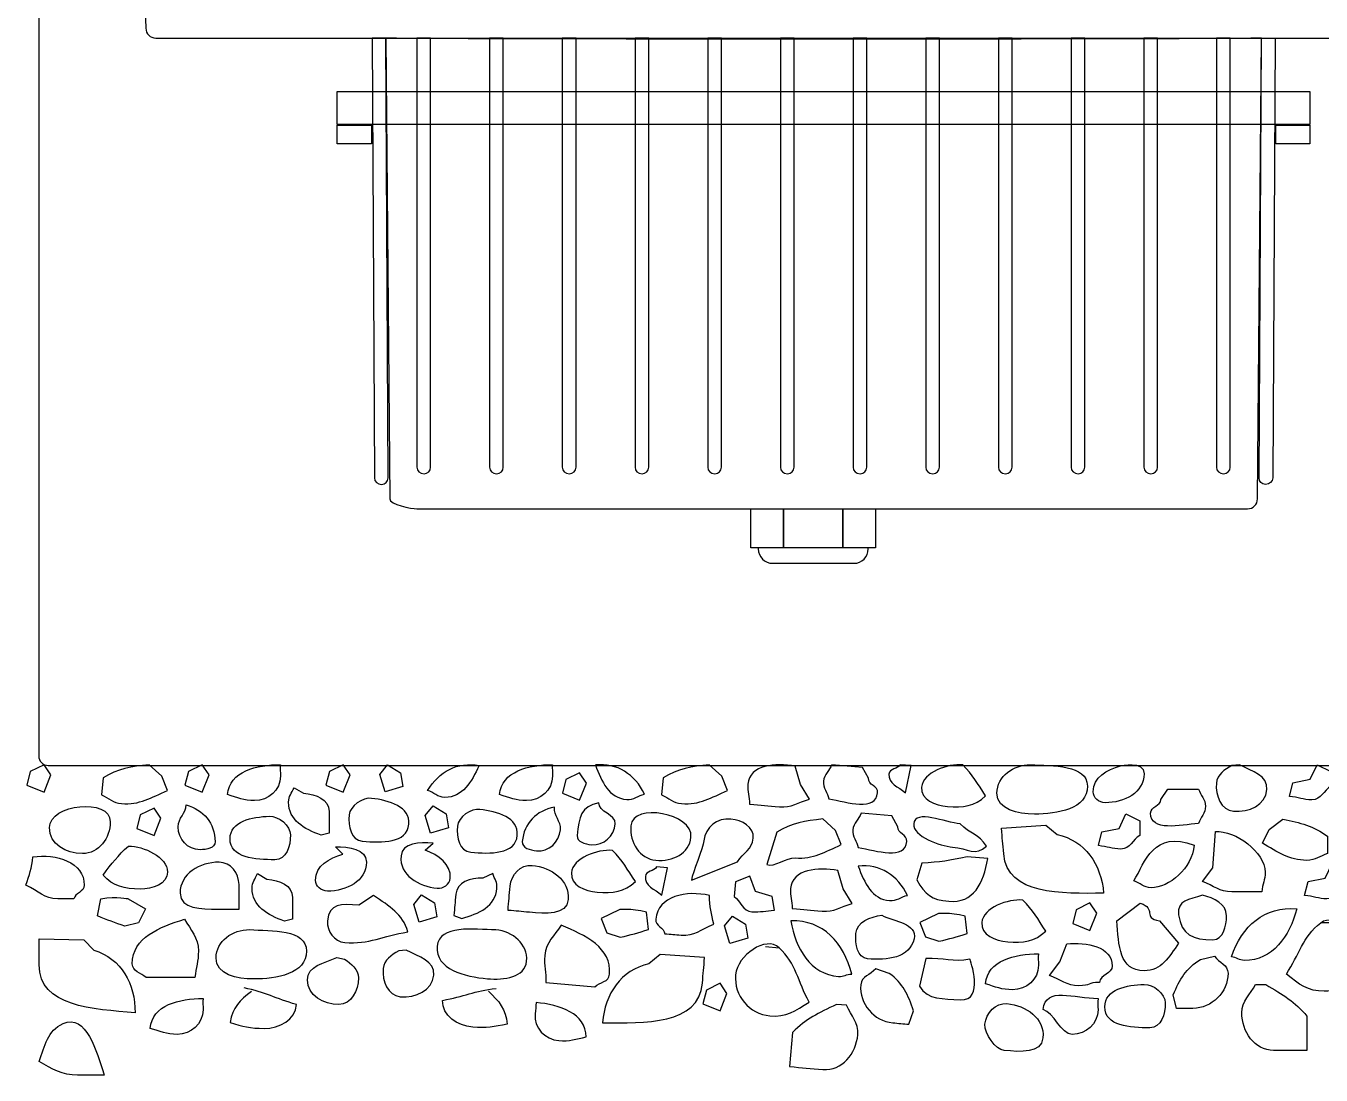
# Model space of a CAD drawing. Extents: x 27 to 204, y 47 to 221.
# Drawn here: x 68.6 to 143.2, y 47.2 to 107.7 of the extents above; entities that cross this region are included whole.
import ezdxf

# ---------------------------------------------------------------- set-up
doc = ezdxf.new("R2010")
doc.units = 0
doc.layers.add('LIVELLO_1', color=160, linetype='Continuous')

# ---------------------------------------------------------------- blocks, each defined once
blk = doc.blocks.new('AI9-BLK6')
at = {"layer": 'LIVELLO_1', "color": 7}
for p, q in [((28.259, -0.167), (27.468, -0.167)), ((-4.497, -1.541), (-3.709, -1.611))]:
    blk.add_line(p, q, dxfattribs=at)
for points in [[(-46.053, 8.939), (-46.844, 8.544), (-47.042, 7.752), (-46.053, 7.359), (-45.658, 8.348)], [(-36.947, 8.939), (-37.737, 8.544), (-37.937, 7.752), (-36.947, 7.359), (-36.551, 8.348)], [(-28.83, 8.939), (-29.62, 8.544), (-29.817, 7.752), (-28.83, 7.359), (-28.433, 8.348)], [(-26.277, 8.939), (-25.523, 8.478), (-25.396, 7.672), (-26.414, 7.365), (-26.721, 8.382)], [(-15.212, 8.473), (-16.004, 8.077), (-16.201, 7.288), (-15.212, 6.891), (-14.818, 7.88)], [(-39.719, 6.442), (-40.511, 6.046), (-40.708, 5.257), (-39.719, 4.86), (-39.324, 5.849)], [(-23.649, 6.574), (-22.896, 6.111), (-22.768, 5.306), (-23.788, 4.998), (-24.096, 6.017)], [(-24.319, 1.441), (-23.566, 0.977), (-23.438, 0.173), (-24.458, -0.135), (-24.764, 0.885)], [(14.175, 0.969), (13.384, 0.574), (13.187, -0.218), (14.175, -0.613), (14.571, 0.374)], [(-6.411, 0.213), (-5.658, -0.249), (-5.53, -1.055), (-6.55, -1.362), (-6.858, -0.343)], [(-7.12, -3.656), (-7.911, -4.052), (-8.109, -4.843), (-7.12, -5.239), (-6.724, -4.25)]]:
    blk.add_lwpolyline(points, close=True, dxfattribs=at)
for points, knots in [([(-23.963, 7.449), (-23.617, 7.352), (-23.371, 7.053), (-22.976, 7.053), (-21.937, 7.053), (-21.443, 7.945), (-20.997, 8.884), (-22.235, 9.131), (-23.321, 8.539), (-23.963, 7.449)], [0, 0, 0, 0, 1, 1, 1, 2, 2, 2, 3, 3, 3, 3]), ([(-11.471, 7.235), (-11.825, 7.168), (-12.098, 6.894), (-12.491, 6.928), (-13.524, 7.019), (-13.94, 7.947), (-14.302, 8.923), (-13.048, 9.06), (-12.017, 8.374), (-11.471, 7.235)], [0, 0, 0, 0, 1, 1, 1, 2, 2, 2, 3, 3, 3, 3]), ([(-2.495, 7.792), (-2.495, 7.792), (-1.973, 6.953), (-1.973, 6.953), (-2.633, 6.763), (-3.01, 6.449), (-3.698, 6.51), (-4.387, 6.569), (-4.733, 6.6), (-5.421, 6.66), (-5.432, 7.107), (-5.558, 7.367), (-5.519, 7.809), (-5.42, 8.941), (-3.923, 9.06), (-2.799, 8.86), (-2.799, 8.86), (-2.495, 7.792), (-2.495, 7.792)], [0, 0, 0, 0, 1, 1, 1, 2, 2, 2, 3, 3, 3, 4, 4, 4, 5, 5, 5, 6, 6, 6, 6]), ([(6.852, 8.931), (7.434, 8.333), (7.709, 7.847), (8.169, 7.144), (7.537, 6.533), (6.865, 6.449), (5.978, 6.526), (5.261, 6.589), (4.425, 6.922), (4.487, 7.639), (4.561, 8.498), (5.993, 9.007), (6.852, 8.931)], [0, 0, 0, 0, 1, 1, 1, 2, 2, 2, 3, 3, 3, 4, 4, 4, 4]), ([(10.755, 8.939), (9.776, 8.939), (8.827, 8.279), (8.827, 7.299), (8.827, 6.35), (10.036, 6.093), (10.984, 6.093), (12.308, 6.093), (14.033, 6.379), (14.033, 7.703), (14.033, 8.969), (12.021, 8.854), (10.755, 8.939)], [0, 0, 0, 0, 1, 1, 1, 2, 2, 2, 3, 3, 3, 4, 4, 4, 4]), ([(15.944, 8.875), (15.167, 8.646), (14.362, 8.214), (14.362, 7.38), (14.362, 7.036), (14.706, 6.747), (15.053, 6.747), (16.145, 6.747), (17.296, 7.322), (17.296, 8.417), (17.296, 9.193), (15.944, 8.875), (15.944, 8.875)], [0, 0, 0, 0, 1, 1, 1, 2, 2, 2, 3, 3, 3, 4, 4, 4, 4]), ([(-39.272, 8.28), (-39.272, 8.28), (-38.948, 7.458), (-38.948, 7.458), (-39.876, 7.042), (-40.56, 6.607), (-41.593, 6.696), (-42.086, 6.74), (-42.31, 7.007), (-42.741, 7.194), (-42.741, 7.194), (-42.654, 8.178), (-42.654, 8.178), (-41.814, 8.701), (-41.01, 8.829), (-40.008, 8.939), (-40.008, 8.939), (-39.272, 8.28), (-39.272, 8.28)], [0, 0, 0, 0, 1, 1, 1, 2, 2, 2, 3, 3, 3, 4, 4, 4, 5, 5, 5, 6, 6, 6, 6]), ([(-35.487, 7.215), (-34.913, 7.042), (-34.538, 6.869), (-33.934, 6.869), (-33.129, 6.869), (-32.439, 7.472), (-32.439, 8.279), (-32.439, 8.537), (-32.467, 8.681), (-32.439, 8.939), (-33.791, 8.939), (-35.372, 8.567), (-35.487, 7.215)], [0, 0, 0, 0, 1, 1, 1, 2, 2, 2, 3, 3, 3, 4, 4, 4, 4]), ([(-19.821, 7.215), (-19.245, 7.042), (-18.87, 6.869), (-18.268, 6.869), (-17.462, 6.869), (-16.77, 7.472), (-16.77, 8.279), (-16.77, 8.537), (-16.799, 8.681), (-16.77, 8.939), (-18.123, 8.939), (-19.706, 8.567), (-19.821, 7.215)], [0, 0, 0, 0, 1, 1, 1, 2, 2, 2, 3, 3, 3, 4, 4, 4, 4]), ([(-7.019, 8.28), (-7.019, 8.28), (-6.693, 7.458), (-6.693, 7.458), (-7.621, 7.042), (-8.304, 6.607), (-9.34, 6.696), (-9.831, 6.74), (-10.055, 7.007), (-10.485, 7.194), (-10.485, 7.194), (-10.4, 8.178), (-10.4, 8.178), (-9.56, 8.701), (-8.755, 8.829), (-7.753, 8.939), (-7.753, 8.939), (-7.019, 8.28), (-7.019, 8.28)], [0, 0, 0, 0, 1, 1, 1, 2, 2, 2, 3, 3, 3, 4, 4, 4, 5, 5, 5, 6, 6, 6, 6]), ([(1.428, 8.158), (1.394, 7.766), (1.985, 7.715), (1.95, 7.319), (1.855, 6.236), (0.216, 6.778), (-0.859, 6.969), (-0.927, 7.322), (-1.2, 7.596), (-1.166, 7.99), (-1.13, 8.382), (-0.815, 8.603), (-0.687, 8.939), (-0.687, 8.939), (1.086, 8.785), (1.086, 8.785), (1.086, 8.785), (1.428, 8.158), (1.428, 8.158)], [0, 0, 0, 0, 1, 1, 1, 2, 2, 2, 3, 3, 3, 4, 4, 4, 5, 5, 5, 6, 6, 6, 6]), ([(3.249, 8.939), (3.249, 8.939), (3.889, 8.882), (3.889, 8.882), (3.889, 8.882), (3.555, 7.326), (3.555, 7.326), (3.138, 7.658), (2.561, 7.858), (2.607, 8.401), (2.634, 8.697), (3.13, 8.702), (3.249, 8.939)], [0, 0, 0, 0, 1, 1, 1, 2, 2, 2, 3, 3, 3, 4, 4, 4, 4]), ([(22.797, 8.939), (23.511, 8.529), (24.446, 8.334), (24.374, 7.502), (24.296, 6.614), (23.335, 6.178), (22.446, 6.256), (21.729, 6.318), (21.399, 7.156), (21.462, 7.873), (21.507, 8.387), (21.933, 8.64), (22.358, 8.892), (22.358, 8.892), (22.797, 8.939), (22.797, 8.939)], [0, 0, 0, 0, 1, 1, 1, 2, 2, 2, 3, 3, 3, 4, 4, 4, 5, 5, 5, 5]), ([(26.862, 8.099), (26.862, 8.099), (25.872, 7.901), (25.872, 7.901), (25.872, 7.901), (25.675, 7.11), (25.675, 7.11), (26.17, 7.062), (26.467, 6.912), (26.959, 6.912), (27.505, 6.912), (27.652, 7.456), (28.048, 7.705), (28.048, 7.705), (28.048, 8.544), (28.048, 8.544), (28.048, 8.544), (27.257, 8.939), (27.257, 8.939), (27.257, 8.939), (26.862, 8.099), (26.862, 8.099)], [0, 0, 0, 0, 1, 1, 1, 2, 2, 2, 3, 3, 3, 4, 4, 4, 5, 5, 5, 6, 6, 6, 7, 7, 7, 7]), ([(-31.655, 7.614), (-31.798, 7.299), (-31.971, 7.126), (-31.971, 6.782), (-31.971, 5.746), (-31.08, 5.226), (-30.102, 4.883), (-30.102, 4.883), (-29.641, 4.998), (-29.641, 4.998), (-29.641, 4.998), (-29.641, 6.234), (-29.641, 6.234), (-29.641, 6.953), (-30.389, 7.242), (-31.109, 7.299), (-31.109, 7.299), (-31.655, 7.614), (-31.655, 7.614)], [0, 0, 0, 0, 1, 1, 1, 2, 2, 2, 3, 3, 3, 4, 4, 4, 5, 5, 5, 6, 6, 6, 6]), ([(18.265, 6.938), (18.265, 6.543), (17.674, 6.543), (17.674, 6.148), (17.674, 5.061), (19.354, 5.456), (20.44, 5.553), (20.54, 5.9), (20.835, 6.148), (20.835, 6.543), (20.835, 6.938), (20.54, 7.185), (20.44, 7.532), (20.44, 7.532), (18.661, 7.532), (18.661, 7.532), (18.661, 7.532), (18.265, 6.938), (18.265, 6.938)], [0, 0, 0, 0, 1, 1, 1, 2, 2, 2, 3, 3, 3, 4, 4, 4, 5, 5, 5, 6, 6, 6, 6]), ([(-45.745, 5.31), (-45.745, 4.358), (-44.797, 3.813), (-43.848, 3.813), (-42.897, 3.813), (-42.237, 4.705), (-42.237, 5.654), (-42.237, 7.034), (-45.745, 6.689), (-45.745, 5.31)], [0, 0, 0, 0, 1, 1, 1, 2, 2, 2, 3, 3, 3, 3]), ([(-27.19, 6.999), (-26.189, 6.882), (-24.952, 6.513), (-25.04, 5.512), (-25.138, 4.395), (-26.607, 4.434), (-27.724, 4.533), (-28.382, 4.589), (-28.544, 5.384), (-28.487, 6.043), (-28.441, 6.557), (-27.704, 7.072), (-27.19, 6.999)], [0, 0, 0, 0, 1, 1, 1, 2, 2, 2, 3, 3, 3, 4, 4, 4, 4]), ([(-13.153, 5.537), (-13.215, 4.82), (-13.811, 4.266), (-14.528, 4.329), (-14.902, 4.362), (-15.381, 4.49), (-15.348, 4.861), (-15.254, 5.921), (-15.129, 6.539), (-14.101, 6.739), (-14.146, 6.223), (-13.107, 6.051), (-13.153, 5.537)], [0, 0, 0, 0, 1, 1, 1, 2, 2, 2, 3, 3, 3, 4, 4, 4, 4]), ([(-8.796, 4.757), (-8.879, 3.81), (-9.871, 3.35), (-10.817, 3.432), (-11.762, 3.514), (-12.342, 4.461), (-12.262, 5.407), (-12.14, 6.782), (-8.676, 6.131), (-8.796, 4.757)], [0, 0, 0, 0, 1, 1, 1, 2, 2, 2, 3, 3, 3, 3]), ([(-38.333, 5.361), (-38.333, 4.642), (-37.786, 4.039), (-37.067, 4.039), (-36.694, 4.039), (-36.205, 4.126), (-36.205, 4.499), (-36.205, 5.563), (-36.867, 6.34), (-37.874, 6.627), (-37.874, 6.109), (-38.333, 5.88), (-38.333, 5.361)], [0, 0, 0, 0, 1, 1, 1, 2, 2, 2, 3, 3, 3, 4, 4, 4, 4]), ([(-33.069, 5.966), (-34.076, 5.938), (-35.342, 5.679), (-35.342, 4.672), (-35.342, 3.551), (-33.873, 3.463), (-32.753, 3.463), (-32.091, 3.463), (-31.861, 4.24), (-31.861, 4.902), (-31.861, 5.418), (-32.552, 5.994), (-33.069, 5.966)], [0, 0, 0, 0, 1, 1, 1, 2, 2, 2, 3, 3, 3, 4, 4, 4, 4]), ([(-20.95, 6.36), (-19.951, 6.243), (-18.711, 5.875), (-18.799, 4.869), (-18.898, 3.755), (-20.366, 3.796), (-21.483, 3.895), (-22.142, 3.949), (-22.303, 4.746), (-22.246, 5.404), (-22.201, 5.919), (-21.463, 6.434), (-20.95, 6.36)], [0, 0, 0, 0, 1, 1, 1, 2, 2, 2, 3, 3, 3, 4, 4, 4, 4]), ([(-16.316, 5.188), (-16.379, 4.47), (-16.976, 3.917), (-17.693, 3.979), (-18.065, 4.012), (-18.546, 4.139), (-18.513, 4.512), (-18.42, 5.572), (-17.693, 6.289), (-16.665, 6.486), (-16.709, 5.971), (-16.271, 5.702), (-16.316, 5.188)], [0, 0, 0, 0, 1, 1, 1, 2, 2, 2, 3, 3, 3, 4, 4, 4, 4]), ([(3.116, 5.357), (3.082, 4.963), (3.673, 4.911), (3.639, 4.517), (3.543, 3.434), (1.904, 3.974), (0.831, 4.167), (0.761, 4.52), (0.489, 4.792), (0.522, 5.188), (0.558, 5.58), (0.873, 5.803), (1.003, 6.137), (1.003, 6.137), (2.776, 5.982), (2.776, 5.982), (2.776, 5.982), (3.116, 5.357), (3.116, 5.357)], [0, 0, 0, 0, 1, 1, 1, 2, 2, 2, 3, 3, 3, 4, 4, 4, 5, 5, 5, 6, 6, 6, 6]), ([(6.712, 5.529), (7.294, 4.929), (7.766, 4.952), (8.223, 4.248), (7.592, 3.638), (7.154, 4.113), (6.266, 4.19), (5.549, 4.253), (3.973, 4.813), (4.032, 5.529), (4.109, 6.389), (5.853, 5.604), (6.712, 5.529)], [0, 0, 0, 0, 1, 1, 1, 2, 2, 2, 3, 3, 3, 4, 4, 4, 4]), ([(15.858, 5.263), (15.858, 5.263), (14.87, 5.066), (14.87, 5.066), (14.87, 5.066), (14.671, 4.274), (14.671, 4.274), (15.165, 4.225), (15.462, 4.077), (15.957, 4.077), (16.501, 4.077), (16.649, 4.621), (17.044, 4.866), (17.044, 4.866), (17.044, 5.709), (17.044, 5.709), (17.044, 5.709), (16.253, 6.104), (16.253, 6.104), (16.253, 6.104), (15.858, 5.263), (15.858, 5.263)], [0, 0, 0, 0, 1, 1, 1, 2, 2, 2, 3, 3, 3, 4, 4, 4, 5, 5, 5, 6, 6, 6, 7, 7, 7, 7]), ([(-5.209, 4.701), (-5.265, 4.062), (-5.778, 3.859), (-6.12, 3.343), (-6.12, 3.343), (-8.762, 2.293), (-8.762, 2.293), (-8.728, 2.685), (-8.084, 4.159), (-8.05, 4.553), (-7.981, 5.341), (-7.289, 5.877), (-6.5, 5.807), (-5.861, 5.751), (-5.154, 5.341), (-5.209, 4.701)], [0, 0, 0, 0, 1, 1, 1, 2, 2, 2, 3, 3, 3, 4, 4, 4, 5, 5, 5, 5]), ([(-0.473, 5.151), (-0.473, 5.151), (-0.145, 4.33), (-0.145, 4.33), (-1.077, 3.915), (-1.758, 3.48), (-2.794, 3.569), (-3.287, 3.613), (-3.999, 3), (-4.429, 3.185), (-4.429, 3.185), (-3.854, 5.051), (-3.854, 5.051), (-3.014, 5.572), (-2.209, 5.7), (-1.207, 5.812), (-1.207, 5.812), (-0.473, 5.151), (-0.473, 5.151)], [0, 0, 0, 0, 1, 1, 1, 2, 2, 2, 3, 3, 3, 4, 4, 4, 5, 5, 5, 6, 6, 6, 6]), ([(11.649, 5.456), (11.649, 5.456), (9.083, 5.282), (9.083, 5.282), (9.136, 4.692), (9.161, 4.395), (9.214, 3.803), (9.423, 1.391), (12.539, 1.515), (14.969, 1.53), (14.823, 3.203), (13.909, 4.563), (12.291, 4.917), (12.291, 4.917), (11.649, 5.456), (11.649, 5.456)], [0, 0, 0, 0, 1, 1, 1, 2, 2, 2, 3, 3, 3, 4, 4, 4, 5, 5, 5, 5]), ([(24.504, 5.204), (24.504, 5.204), (24.108, 4.413), (24.108, 4.413), (24.997, 3.918), (25.64, 3.425), (26.677, 3.425), (27.172, 3.425), (27.418, 3.671), (27.863, 3.819), (27.863, 3.819), (27.863, 4.81), (27.863, 4.81), (27.073, 5.402), (26.283, 5.6), (25.294, 5.797), (25.294, 5.797), (24.504, 5.204), (24.504, 5.204)], [0, 0, 0, 0, 1, 1, 1, 2, 2, 2, 3, 3, 3, 4, 4, 4, 5, 5, 5, 6, 6, 6, 6]), ([(-24.11, 4.019), (-23.355, 3.722), (-22.591, 3.223), (-22.663, 2.392), (-22.694, 2.047), (-23.063, 1.794), (-23.408, 1.821), (-24.495, 1.915), (-25.592, 2.591), (-25.495, 3.678), (-25.428, 4.452), (-24.416, 4.48), (-23.643, 4.413), (-23.643, 4.413), (-24.11, 4.019), (-24.11, 4.019)], [0, 0, 0, 0, 1, 1, 1, 2, 2, 2, 3, 3, 3, 4, 4, 4, 5, 5, 5, 5]), ([(16.71, 2.24), (17.056, 2.141), (17.303, 1.843), (17.697, 1.843), (18.735, 1.843), (20.067, 2.962), (20.179, 4.301), (17.852, 5.194), (17.353, 3.327), (16.71, 2.24)], [0, 0, 0, 0, 1, 1, 1, 2, 2, 2, 3, 3, 3, 3]), ([(21.256, 2.997), (21.256, 2.997), (20.665, 2.207), (20.665, 2.207), (21.307, 1.958), (21.652, 1.612), (22.345, 1.612), (22.345, 1.612), (24.073, 1.612), (24.073, 1.612), (24.124, 2.057), (24.272, 2.304), (24.272, 2.75), (24.272, 3.885), (22.542, 5.181), (21.406, 5.082), (21.406, 5.082), (21.256, 2.997), (21.256, 2.997)], [0, 0, 0, 0, 1, 1, 1, 2, 2, 2, 3, 3, 3, 4, 4, 4, 5, 5, 5, 6, 6, 6, 6]), ([(-46.702, 3.626), (-46.752, 2.983), (-46.898, 2.588), (-47.098, 1.993), (-46.354, 1.65), (-46.059, 1.203), (-45.267, 1.203), (-45.267, 1.203), (-44.329, 1.203), (-44.329, 1.203), (-44.278, 1.549), (-43.735, 1.599), (-43.735, 1.993), (-43.735, 3.33), (-45.367, 3.824), (-46.702, 3.626)], [0, 0, 0, 0, 1, 1, 1, 2, 2, 2, 3, 3, 3, 4, 4, 4, 5, 5, 5, 5]), ([(-41.187, 4.251), (-41.82, 3.704), (-42.136, 3.244), (-42.653, 2.581), (-42.079, 1.92), (-41.417, 1.775), (-40.526, 1.775), (-39.807, 1.775), (-38.945, 2.036), (-38.945, 2.754), (-38.945, 3.618), (-40.323, 4.251), (-41.187, 4.251)], [0, 0, 0, 0, 1, 1, 1, 2, 2, 2, 3, 3, 3, 4, 4, 4, 4]), ([(-28.843, 3.78), (-29.62, 3.551), (-30.424, 3.117), (-30.424, 2.285), (-30.424, 1.94), (-30.081, 1.652), (-29.734, 1.652), (-28.641, 1.652), (-27.491, 2.227), (-27.491, 3.32), (-27.491, 4.096), (-28.497, 4.212), (-29.274, 4.212), (-29.274, 4.212), (-28.843, 3.78), (-28.843, 3.78)], [0, 0, 0, 0, 1, 1, 1, 2, 2, 2, 3, 3, 3, 4, 4, 4, 5, 5, 5, 5]), ([(-13.315, 3.999), (-12.732, 3.399), (-12.458, 2.914), (-12, 2.21), (-12.629, 1.601), (-13.303, 1.515), (-14.191, 1.594), (-14.907, 1.655), (-15.744, 1.988), (-15.681, 2.706), (-15.606, 3.565), (-14.174, 4.073), (-13.315, 3.999)], [0, 0, 0, 0, 1, 1, 1, 2, 2, 2, 3, 3, 3, 4, 4, 4, 4]), ([(-35.973, 3.32), (-35.313, 3.32), (-34.824, 2.689), (-34.824, 2.027), (-34.824, 2.027), (-34.824, 0.616), (-34.824, 0.616), (-34.824, 0.616), (-36.061, 0.616), (-36.061, 0.616), (-36.981, 0.616), (-38.218, 0.616), (-38.218, 1.538), (-38.218, 2.66), (-37.096, 3.32), (-35.973, 3.32)], [0, 0, 0, 0, 1, 1, 1, 2, 2, 2, 3, 3, 3, 4, 4, 4, 5, 5, 5, 5]), ([(-17.952, 3.137), (-18.61, 3.195), (-19.154, 2.604), (-19.212, 1.947), (-19.259, 1.403), (-19.286, 1.088), (-19.333, 0.542), (-18.846, 0.499), (-18.588, 0.478), (-18.102, 0.433), (-17.184, 0.354), (-15.953, 0.249), (-15.873, 1.165), (-15.775, 2.283), (-16.834, 3.038), (-17.952, 3.137)], [0, 0, 0, 0, 1, 1, 1, 2, 2, 2, 3, 3, 3, 4, 4, 4, 5, 5, 5, 5]), ([(-10.783, 3.043), (-10.783, 3.043), (-10.143, 2.989), (-10.143, 2.989), (-10.143, 2.989), (-10.477, 1.429), (-10.477, 1.429), (-10.894, 1.762), (-11.471, 1.963), (-11.424, 2.504), (-11.399, 2.801), (-10.903, 2.806), (-10.783, 3.043)], [0, 0, 0, 0, 1, 1, 1, 2, 2, 2, 3, 3, 3, 4, 4, 4, 4]), ([(-0.035, 1.779), (-0.035, 1.779), (0.487, 0.941), (0.487, 0.941), (-0.175, 0.751), (-0.55, 0.435), (-1.239, 0.496), (-1.928, 0.555), (-2.274, 0.585), (-2.963, 0.646), (-2.972, 1.095), (-3.099, 1.353), (-3.06, 1.797), (-2.96, 2.929), (-1.462, 3.044), (-0.338, 2.848), (-0.338, 2.848), (-0.035, 1.779), (-0.035, 1.779)], [0, 0, 0, 0, 1, 1, 1, 2, 2, 2, 3, 3, 3, 4, 4, 4, 5, 5, 5, 6, 6, 6, 6]), ([(3.665, 1.409), (3.312, 1.342), (3.04, 1.068), (2.645, 1.103), (1.613, 1.193), (1.197, 2.121), (0.835, 3.097), (2.088, 3.234), (3.119, 2.548), (3.665, 1.409)], [0, 0, 0, 0, 1, 1, 1, 2, 2, 2, 3, 3, 3, 3]), ([(8.292, 3.526), (8.069, 2.105), (7.471, 0.941), (6.044, 1.065), (5.059, 1.152), (4.688, 1.459), (4.217, 2.294), (4.217, 2.294), (4.499, 3.262), (4.499, 3.262), (5.545, 3.318), (6.101, 3.42), (7.11, 3.63), (7.11, 3.63), (8.292, 3.526), (8.292, 3.526)], [0, 0, 0, 0, 1, 1, 1, 2, 2, 2, 3, 3, 3, 4, 4, 4, 5, 5, 5, 5]), ([(27.731, 2.397), (27.731, 2.397), (26.744, 2.199), (26.744, 2.199), (26.744, 2.199), (26.545, 1.408), (26.545, 1.408), (27.04, 1.358), (27.336, 1.21), (27.831, 1.21), (28.373, 1.21), (28.523, 1.754), (28.918, 2.001), (28.918, 2.001), (28.918, 2.844), (28.918, 2.844), (28.918, 2.844), (28.126, 3.237), (28.126, 3.237), (28.126, 3.237), (27.731, 2.397), (27.731, 2.397)], [0, 0, 0, 0, 1, 1, 1, 2, 2, 2, 3, 3, 3, 4, 4, 4, 5, 5, 5, 6, 6, 6, 7, 7, 7, 7]), ([(-33.76, 2.66), (-33.904, 2.342), (-34.076, 2.171), (-34.076, 1.825), (-34.076, 0.79), (-33.185, 0.272), (-32.206, -0.073), (-32.206, -0.073), (-31.747, 0.043), (-31.747, 0.043), (-31.747, 0.043), (-31.747, 1.279), (-31.747, 1.279), (-31.747, 2), (-32.494, 2.286), (-33.214, 2.342), (-33.214, 2.342), (-33.76, 2.66), (-33.76, 2.66)], [0, 0, 0, 0, 1, 1, 1, 2, 2, 2, 3, 3, 3, 4, 4, 4, 5, 5, 5, 6, 6, 6, 6]), ([(-20.215, 2.67), (-20.101, 2.342), (-19.943, 2.156), (-19.972, 1.811), (-20.064, 0.78), (-20.997, 0.343), (-22.002, 0.082), (-22.002, 0.082), (-22.449, 0.239), (-22.449, 0.239), (-22.406, 0.723), (-22.385, 0.982), (-22.343, 1.47), (-22.279, 2.187), (-21.509, 2.407), (-20.788, 2.402), (-20.788, 2.402), (-20.215, 2.67), (-20.215, 2.67)], [0, 0, 0, 0, 1, 1, 1, 2, 2, 2, 3, 3, 3, 4, 4, 4, 5, 5, 5, 6, 6, 6, 6]), ([(-5.086, 1.635), (-5.086, 1.635), (-4.118, 1.352), (-4.118, 1.352), (-4.118, 1.352), (-3.992, 0.547), (-3.992, 0.547), (-4.488, 0.542), (-4.796, 0.419), (-5.289, 0.463), (-5.83, 0.507), (-5.93, 1.063), (-6.302, 1.345), (-6.302, 1.345), (-6.228, 2.181), (-6.228, 2.181), (-6.228, 2.181), (-5.406, 2.507), (-5.406, 2.507), (-5.406, 2.507), (-5.086, 1.635), (-5.086, 1.635)], [0, 0, 0, 0, 1, 1, 1, 2, 2, 2, 3, 3, 3, 4, 4, 4, 5, 5, 5, 6, 6, 6, 7, 7, 7, 7]), ([(-7.729, 1.401), (-7.736, 0.757), (-7.623, 0.349), (-7.478, -0.259), (-8.246, -0.539), (-8.581, -0.955), (-9.369, -0.885), (-9.712, -0.856), (-9.959, -0.836), (-10.303, -0.804), (-10.322, -0.455), (-10.86, -0.36), (-10.825, 0.036), (-10.71, 1.365), (-9.042, 1.714), (-7.729, 1.401)], [0, 0, 0, 0, 1, 1, 1, 2, 2, 2, 3, 3, 3, 4, 4, 4, 5, 5, 5, 5]), ([(-42.783, 1.216), (-42.783, 1.216), (-42.98, 0.227), (-42.98, 0.227), (-42.388, -0.018), (-41.992, -0.167), (-41.398, -0.364), (-41.398, -0.364), (-40.609, -0.167), (-40.609, -0.167), (-40.609, -0.167), (-40.212, 0.625), (-40.212, 0.625), (-40.212, 0.625), (-41.201, 1.216), (-41.201, 1.216), (-41.201, 1.216), (-41.844, 1.365), (-42.783, 1.216)], [0, 0, 0, 0, 1, 1, 1, 2, 2, 2, 3, 3, 3, 4, 4, 4, 5, 5, 5, 6, 6, 6, 6]), ([(-27.084, 1.408), (-26.13, 0.748), (-25.413, 0.368), (-25.102, -0.699), (-26.566, -0.918), (-27.302, -1.429), (-28.735, -1.306), (-29.338, -1.253), (-29.776, -0.666), (-29.724, -0.064), (-29.635, 0.967), (-28.952, 0.931), (-27.92, 0.842), (-27.92, 0.842), (-27.084, 1.408), (-27.084, 1.408)], [0, 0, 0, 0, 1, 1, 1, 2, 2, 2, 3, 3, 3, 4, 4, 4, 5, 5, 5, 5]), ([(10.317, 1.139), (10.902, 0.539), (11.177, 0.053), (11.634, -0.65), (11.005, -1.261), (10.33, -1.345), (9.443, -1.268), (8.727, -1.205), (7.89, -0.872), (7.953, -0.155), (8.028, 0.704), (9.46, 1.213), (10.317, 1.139)], [0, 0, 0, 0, 1, 1, 1, 2, 2, 2, 3, 3, 3, 4, 4, 4, 4]), ([(15.733, -0.051), (15.832, -1.484), (15.869, -2.936), (17.303, -2.936), (18.292, -2.936), (18.738, -2.143), (19.281, -1.352), (19.281, -1.352), (18.187, -0.051), (18.187, -0.051), (17.15, 0.099), (18.06, 0.656), (17.073, 0.954), (17.073, 0.954), (15.733, -0.051), (15.733, -0.051)], [0, 0, 0, 0, 1, 1, 1, 2, 2, 2, 3, 3, 3, 4, 4, 4, 5, 5, 5, 5]), ([(20.665, 1.414), (21.307, 1.266), (22.048, 0.92), (22.048, 0.227), (22.048, -0.364), (21.85, -1.154), (21.256, -1.154), (20.12, -1.154), (19.434, -0.852), (19.286, 0.284), (19.186, 1.173), (19.873, 1.119), (20.665, 1.414)], [0, 0, 0, 0, 1, 1, 1, 2, 2, 2, 3, 3, 3, 4, 4, 4, 4]), ([(22.33, -2.143), (22.625, -2.143), (22.773, -2.341), (23.071, -2.341), (24.701, -2.341), (25.688, -0.956), (26.085, 0.625), (24.255, 0.822), (22.922, -0.364), (22.33, -2.143)], [0, 0, 0, 0, 1, 1, 1, 2, 2, 2, 3, 3, 3, 3]), ([(-37.955, 0.033), (-39.388, -0.414), (-40.97, -1.006), (-40.97, -2.539), (-40.97, -2.984), (-40.475, -3.033), (-40.178, -3.33), (-40.178, -3.33), (-37.361, -3.33), (-37.361, -3.33), (-37.312, -2.736), (-37.163, -2.391), (-37.163, -1.797), (-37.163, -1.006), (-37.609, -0.612), (-37.955, 0.033)], [0, 0, 0, 0, 1, 1, 1, 2, 2, 2, 3, 3, 3, 4, 4, 4, 5, 5, 5, 5]), ([(-11.353, 0.445), (-11.353, 0.445), (-11.242, -0.556), (-11.242, -0.556), (-11.853, -0.75), (-12.262, -0.862), (-12.869, -1.009), (-12.869, -1.009), (-13.639, -0.742), (-13.639, -0.742), (-13.639, -0.742), (-13.965, 0.079), (-13.965, 0.079), (-13.965, 0.079), (-12.927, 0.583), (-12.927, 0.583), (-12.927, 0.583), (-12.275, 0.676), (-11.353, 0.445)], [0, 0, 0, 0, 1, 1, 1, 2, 2, 2, 3, 3, 3, 4, 4, 4, 5, 5, 5, 6, 6, 6, 6]), ([(2.186, 0.264), (1.533, 0.173), (0.764, -0.107), (0.704, -0.797), (0.651, -1.388), (0.78, -2.192), (1.371, -2.246), (2.502, -2.344), (3.805, -2.209), (4.051, -1.09), (4.227, -0.213), (2.948, -0.101), (2.186, 0.264)], [0, 0, 0, 0, 1, 1, 1, 2, 2, 2, 3, 3, 3, 4, 4, 4, 4]), ([(6.997, 0.213), (6.997, 0.213), (7.109, -0.788), (7.109, -0.788), (6.495, -0.983), (6.091, -1.096), (5.481, -1.24), (5.481, -1.24), (4.712, -0.976), (4.712, -0.976), (4.712, -0.976), (4.385, -0.153), (4.385, -0.153), (4.385, -0.153), (5.422, 0.351), (5.422, 0.351), (5.422, 0.351), (6.073, 0.442), (6.997, 0.213)], [0, 0, 0, 0, 1, 1, 1, 2, 2, 2, 3, 3, 3, 4, 4, 4, 5, 5, 5, 6, 6, 6, 6]), ([(25.491, -3.131), (26.232, -3.726), (26.727, -4.12), (27.667, -4.12), (28.852, -4.12), (29.841, -3.131), (29.841, -1.947), (29.841, -0.81), (28.309, 0.476), (27.468, -0.167), (26.429, -1.006), (26.232, -1.995), (25.491, -3.131)], [0, 0, 0, 0, 1, 1, 1, 2, 2, 2, 3, 3, 3, 4, 4, 4, 4]), ([(-34.219, -0.562), (-35.198, -0.562), (-36.147, -1.223), (-36.147, -2.201), (-36.147, -3.152), (-34.939, -3.409), (-33.99, -3.409), (-32.666, -3.409), (-30.941, -3.121), (-30.941, -1.799), (-30.941, -0.533), (-32.953, -0.648), (-34.219, -0.562)], [0, 0, 0, 0, 1, 1, 1, 2, 2, 2, 3, 3, 3, 4, 4, 4, 4]), ([(-20.038, -0.579), (-19.064, -0.665), (-18.176, -1.406), (-18.261, -2.381), (-18.344, -3.327), (-19.569, -3.479), (-20.515, -3.396), (-21.834, -3.282), (-23.527, -2.844), (-23.413, -1.527), (-23.301, -0.266), (-21.306, -0.556), (-20.038, -0.579)], [0, 0, 0, 0, 1, 1, 1, 2, 2, 2, 3, 3, 3, 4, 4, 4, 4]), ([(-16.266, -0.314), (-14.876, -0.881), (-13.352, -1.611), (-13.486, -3.137), (-13.524, -3.58), (-14.021, -3.587), (-14.343, -3.856), (-14.343, -3.856), (-17.148, -3.61), (-17.148, -3.61), (-17.147, -3.015), (-17.263, -2.659), (-17.213, -2.066), (-17.143, -1.28), (-16.665, -0.925), (-16.266, -0.314)], [0, 0, 0, 0, 1, 1, 1, 2, 2, 2, 3, 3, 3, 4, 4, 4, 5, 5, 5, 5]), ([(0.458, -3.135), (0.162, -3.109), (-0.001, -3.296), (-0.299, -3.267), (-1.922, -3.126), (-2.787, -1.66), (-3.043, -0.051), (-1.203, -0.013), (0.022, -1.312), (0.458, -3.135)], [0, 0, 0, 0, 1, 1, 1, 2, 2, 2, 3, 3, 3, 3]), ([(-43.77, -1.154), (-43.77, -1.154), (-46.341, -1.106), (-46.341, -1.106), (-46.341, -1.106), (-46.341, -2.59), (-46.341, -2.59), (-46.341, -5.01), (-43.228, -5.158), (-40.806, -5.356), (-40.806, -3.676), (-41.596, -2.244), (-43.179, -1.747), (-43.179, -1.747), (-43.77, -1.154), (-43.77, -1.154)], [0, 0, 0, 0, 1, 1, 1, 2, 2, 2, 3, 3, 3, 4, 4, 4, 5, 5, 5, 5]), ([(-1.998, -4.738), (-2.789, -5.264), (-3.316, -5.615), (-4.25, -5.534), (-5.432, -5.43), (-6.331, -4.359), (-6.228, -3.177), (-6.13, -2.044), (-4.49, -0.898), (-3.709, -1.611), (-2.747, -2.539), (-2.638, -3.539), (-1.998, -4.738)], [0, 0, 0, 0, 1, 1, 1, 2, 2, 2, 3, 3, 3, 4, 4, 4, 4]), ([(12.446, -2.417), (12.446, -2.417), (11.852, -3.208), (11.852, -3.208), (12.497, -3.455), (12.843, -3.802), (13.535, -3.802), (14.227, -3.802), (14.036, -3.604), (14.728, -3.604), (14.777, -3.158), (15.461, -3.109), (15.461, -2.666), (15.461, -1.528), (13.978, -1.281), (12.843, -1.38), (12.843, -1.38), (12.446, -2.417), (12.446, -2.417)], [0, 0, 0, 0, 1, 1, 1, 2, 2, 2, 3, 3, 3, 4, 4, 4, 5, 5, 5, 6, 6, 6, 6]), ([(-29.187, -2.173), (-29.935, -2.517), (-30.884, -2.633), (-30.884, -3.467), (-30.884, -4.359), (-29.964, -4.876), (-29.073, -4.876), (-28.354, -4.876), (-27.952, -4.072), (-27.952, -3.353), (-27.952, -2.834), (-28.354, -2.547), (-28.755, -2.26), (-28.755, -2.26), (-29.187, -2.173), (-29.187, -2.173)], [0, 0, 0, 0, 1, 1, 1, 2, 2, 2, 3, 3, 3, 4, 4, 4, 5, 5, 5, 5]), ([(-25.191, -1.746), (-24.476, -2.156), (-23.541, -2.351), (-23.614, -3.183), (-23.691, -4.072), (-24.653, -4.505), (-25.542, -4.43), (-26.257, -4.365), (-26.588, -3.53), (-26.526, -2.813), (-26.481, -2.295), (-26.054, -2.044), (-25.629, -1.792), (-25.629, -1.792), (-25.191, -1.746), (-25.191, -1.746)], [0, 0, 0, 0, 1, 1, 1, 2, 2, 2, 3, 3, 3, 4, 4, 4, 5, 5, 5, 5]), ([(-10.574, -2.001), (-10.574, -2.001), (-8.011, -2.178), (-8.011, -2.178), (-8.062, -2.768), (-8.087, -3.063), (-8.14, -3.655), (-8.351, -6.066), (-11.465, -5.943), (-13.894, -5.93), (-13.749, -4.255), (-12.835, -2.897), (-11.217, -2.542), (-11.217, -2.542), (-10.574, -2.001), (-10.574, -2.001)], [0, 0, 0, 0, 1, 1, 1, 2, 2, 2, 3, 3, 3, 4, 4, 4, 5, 5, 5, 5]), ([(6.712, -4.607), (5.728, -4.522), (4.841, -4.662), (4.37, -3.826), (4.37, -3.826), (4.727, -2.237), (4.727, -2.237), (5.773, -2.181), (6.26, -2.475), (7.27, -2.265), (7.27, -2.265), (8.14, -4.733), (6.712, -4.607)], [0, 0, 0, 0, 1, 1, 1, 2, 2, 2, 3, 3, 3, 4, 4, 4, 4]), ([(8.165, -3.688), (8.741, -3.861), (9.114, -4.032), (9.718, -4.032), (10.523, -4.032), (11.214, -3.429), (11.214, -2.623), (11.214, -2.364), (11.187, -2.219), (11.214, -1.963), (9.862, -1.963), (8.282, -2.336), (8.165, -3.688)], [0, 0, 0, 0, 1, 1, 1, 2, 2, 2, 3, 3, 3, 4, 4, 4, 4]), ([(20.552, -2.29), (19.711, -2.784), (19.365, -3.427), (18.97, -4.316), (18.97, -4.316), (19.17, -5.105), (19.17, -5.105), (19.17, -5.105), (20.108, -5.105), (20.108, -5.105), (21.193, -5.105), (22.133, -4.169), (22.133, -3.081), (22.133, -2.587), (21.639, -2.488), (21.344, -2.094), (21.344, -2.094), (20.552, -2.29), (20.552, -2.29)], [0, 0, 0, 0, 1, 1, 1, 2, 2, 2, 3, 3, 3, 4, 4, 4, 5, 5, 5, 6, 6, 6, 6]), ([(2.623, -3.091), (3.417, -3.656), (3.706, -4.326), (4.021, -5.246), (4.021, -5.246), (3.757, -6.017), (3.757, -6.017), (3.41, -5.987), (3.165, -5.966), (2.821, -5.935), (1.737, -5.841), (0.883, -4.823), (0.978, -3.74), (1.022, -3.249), (1.523, -3.193), (1.852, -2.824), (1.852, -2.824), (2.623, -3.091), (2.623, -3.091)], [0, 0, 0, 0, 1, 1, 1, 2, 2, 2, 3, 3, 3, 4, 4, 4, 5, 5, 5, 6, 6, 6, 6]), ([(17.306, -3.722), (16.3, -3.749), (15.034, -4.009), (15.034, -5.015), (15.034, -6.137), (16.501, -6.223), (17.622, -6.223), (18.285, -6.223), (18.514, -5.445), (18.514, -4.786), (18.514, -4.268), (17.825, -3.693), (17.306, -3.722)], [0, 0, 0, 0, 1, 1, 1, 2, 2, 2, 3, 3, 3, 4, 4, 4, 4]), ([(23.714, -3.726), (23.417, -4.317), (22.922, -4.664), (22.922, -5.356), (22.922, -6.442), (23.663, -7.53), (24.751, -7.53), (24.751, -7.53), (26.677, -7.53), (26.677, -7.53), (26.677, -7.53), (26.677, -5.554), (26.677, -5.554), (25.986, -4.713), (25.294, -4.317), (24.304, -3.726), (24.304, -3.726), (23.714, -3.726), (23.714, -3.726)], [0, 0, 0, 0, 1, 1, 1, 2, 2, 2, 3, 3, 3, 4, 4, 4, 5, 5, 5, 6, 6, 6, 6]), ([(-34.105, -4.13), (-34.767, -4.616), (-35.198, -5.077), (-35.342, -5.911), (-34.621, -6.141), (-34.162, -6.258), (-33.386, -6.258), (-32.494, -6.258), (-31.573, -5.768), (-31.517, -4.876), (-32.724, -4.561), (-33.299, -4.158), (-34.537, -3.928)], [0, 0, 0, 0, 1, 1, 1, 2, 2, 2, 3, 3, 3, 4, 4, 4, 4]), ([(-20.464, -4.121), (-19.848, -4.667), (-19.458, -5.163), (-19.387, -6.007), (-20.122, -6.174), (-20.592, -6.248), (-21.365, -6.182), (-22.253, -6.103), (-23.127, -5.536), (-23.107, -4.642), (-21.876, -4.431), (-21.269, -4.082), (-20.016, -3.96)], [0, 0, 0, 0, 1, 1, 1, 2, 2, 2, 3, 3, 3, 4, 4, 4, 4]), ([(11.494, -5.165), (12.068, -5.338), (12.545, -6.602), (13.15, -6.602), (13.955, -6.602), (14.645, -5.997), (14.645, -5.193), (14.645, -4.934), (14.617, -4.791), (14.645, -4.532), (13.294, -4.532), (11.607, -3.813), (11.494, -5.165)], [0, 0, 0, 0, 1, 1, 1, 2, 2, 2, 3, 3, 3, 4, 4, 4, 4]), ([(-39.943, -6.258), (-39.37, -6.429), (-38.995, -6.602), (-38.391, -6.602), (-37.585, -6.602), (-36.895, -5.997), (-36.895, -5.193), (-36.895, -4.934), (-36.923, -4.791), (-36.895, -4.532), (-38.247, -4.532), (-39.829, -4.906), (-39.943, -6.258)], [0, 0, 0, 0, 1, 1, 1, 2, 2, 2, 3, 3, 3, 4, 4, 4, 4]), ([(-14.832, -6.752), (-15.42, -6.874), (-15.808, -7.014), (-16.409, -6.962), (-17.213, -6.889), (-17.847, -6.228), (-17.777, -5.427), (-17.754, -5.168), (-17.714, -5.026), (-17.719, -4.768), (-16.372, -4.884), (-14.829, -5.396), (-14.832, -6.752)], [0, 0, 0, 0, 1, 1, 1, 2, 2, 2, 3, 3, 3, 4, 4, 4, 4]), ([(0.169, -4.926), (0.412, -5.542), (0.875, -5.93), (0.814, -6.619), (0.719, -7.702), (-0.112, -8.721), (-1.196, -8.625), (-1.934, -8.562), (-2.378, -8.523), (-3.116, -8.458), (-3.116, -8.458), (-2.945, -6.488), (-2.945, -6.488), (-2.182, -5.712), (-1.458, -5.377), (-0.422, -4.875), (-0.422, -4.875), (0.169, -4.926), (0.169, -4.926)], [0, 0, 0, 0, 1, 1, 1, 2, 2, 2, 3, 3, 3, 4, 4, 4, 5, 5, 5, 6, 6, 6, 6]), ([(9.396, -4.83), (8.737, -4.771), (8.194, -5.359), (8.136, -6.017), (8.089, -6.563), (8.758, -7.486), (9.246, -7.53), (10.162, -7.611), (11.396, -7.718), (11.475, -6.802), (11.573, -5.684), (10.513, -4.928), (9.396, -4.83)], [0, 0, 0, 0, 1, 1, 1, 2, 2, 2, 3, 3, 3, 4, 4, 4, 4]), ([(-46.341, -8.158), (-45.6, -8.603), (-45.008, -8.95), (-44.118, -8.95), (-44.118, -8.95), (-42.585, -8.95), (-42.585, -8.95), (-43.029, -7.565), (-43.624, -5.389), (-44.957, -5.982), (-45.847, -6.38), (-45.995, -7.268), (-46.341, -8.158)], [0, 0, 0, 0, 1, 1, 1, 2, 2, 2, 3, 3, 3, 4, 4, 4, 4])]:
    blk.add_open_spline(points, degree=3, knots=knots, dxfattribs=at)
blk = doc.blocks.new('AI9-BLK1')
at = {"layer": 'LIVELLO_1', "color": 7}
for points in [[(-16.885, -36.761), (39.133, -36.761), (39.133, -38.67), (36.529, -38.67), (-14.281, -38.67), (-16.885, -38.67)], [(-16.885, -38.708), (-14.914, -38.708), (-14.914, -39.776), (-16.885, -39.776)], [(37.162, -38.708), (39.133, -38.708), (39.133, -39.776), (37.162, -39.776)], [(6.938, -60.804), (8.825, -60.804), (8.825, -63.057), (6.938, -63.057)], [(6.938, -60.804), (14.122, -60.804), (14.122, -63.057), (6.938, -63.057)], [(8.825, -60.804), (12.235, -60.804), (12.235, -63.057), (8.825, -63.057)], [(12.235, -60.804), (14.122, -60.804), (14.122, -63.057), (12.235, -63.057)]]:
    blk.add_lwpolyline(points, close=True, dxfattribs=at)
for points, knots in [([(56.184, 1.34), (56.184, 1.34), (56.184, -75.046), (56.184, -75.046), (56.184, -75.35), (55.938, -75.597), (55.632, -75.597), (55.632, -75.597), (-33.526, -75.597), (-33.526, -75.597), (-33.83, -75.597), (-34.078, -75.35), (-34.078, -75.046), (-34.078, -75.046), (-34.078, 1.34), (-34.078, 1.34), (-34.078, 1.34), (56.184, 1.34), (56.184, 1.34)], [0, 0, 0, 0, 1, 1, 1, 2, 2, 2, 3, 3, 3, 4, 4, 4, 5, 5, 5, 6, 6, 6, 6]), ([(-27.908, -33.113), (-27.908, -33.113), (-29.135, -0.594), (-29.135, -0.594), (-28.837, -0.678), (-28.617, -0.951), (-28.617, -1.278), (-28.617, -1.278), (-28.617, -2.198), (-28.617, -2.198), (-28.617, -2.198), (-23.14, -2.198), (-23.14, -2.198), (-23.14, -2.198), (-23.14, -1.278), (-23.14, -1.278), (-23.14, -0.886), (-22.822, -0.569), (-22.43, -0.569), (-22.43, -0.569), (44.679, -0.569), (44.679, -0.569), (45.07, -0.569), (45.388, -0.886), (45.388, -1.278), (45.388, -1.278), (45.388, -2.198), (45.388, -2.198), (45.388, -2.198), (50.866, -2.198), (50.866, -2.198), (50.866, -2.198), (50.866, -1.278), (50.866, -1.278), (50.866, -0.951), (51.083, -0.678), (51.382, -0.596), (51.382, -0.596), (50.155, -33.113), (50.155, -33.113), (50.155, -33.428), (49.901, -33.68), (49.587, -33.68), (49.587, -33.68), (-27.341, -33.68), (-27.341, -33.68), (-27.653, -33.68), (-27.908, -33.428), (-27.908, -33.113)], [0, 0, 0, 0, 1, 1, 1, 2, 2, 2, 3, 3, 3, 4, 4, 4, 5, 5, 5, 6, 6, 6, 7, 7, 7, 8, 8, 8, 9, 9, 9, 10, 10, 10, 11, 11, 11, 12, 12, 12, 13, 13, 13, 14, 14, 14, 15, 15, 15, 16, 16, 16, 16]), ([(-14.088, -33.68), (-14.088, -33.68), (-13.958, -59.025), (-13.958, -59.025), (-13.951, -59.238), (-14.115, -59.408), (-14.326, -59.408), (-14.564, -59.408), (-14.742, -59.238), (-14.748, -59.025), (-14.748, -59.025), (-14.88, -33.68), (-14.88, -33.68), (-14.88, -33.68), (-14.088, -33.68), (-14.088, -33.68)], [0, 0, 0, 0, 1, 1, 1, 2, 2, 2, 3, 3, 3, 4, 4, 4, 5, 5, 5, 5]), ([(-14.088, -33.68), (-14.088, -33.68), (-13.958, -59.025), (-13.958, -59.025), (-13.951, -59.238), (-14.115, -59.408), (-14.326, -59.408), (-14.564, -59.408), (-14.742, -59.238), (-14.748, -59.025), (-14.748, -59.025), (-14.88, -33.68), (-14.88, -33.68), (-14.88, -33.68), (-14.088, -33.68), (-14.088, -33.68)], [0, 0, 0, 0, 1, 1, 1, 2, 2, 2, 3, 3, 3, 4, 4, 4, 5, 5, 5, 5]), ([(-13.865, -60.24), (-13.865, -60.24), (-14.088, -33.68), (-14.088, -33.68), (-13.791, -33.766), (36.038, -33.766), (36.337, -33.68), (36.337, -33.68), (36.112, -60.24), (36.112, -60.24), (36.112, -60.555), (35.859, -60.807), (35.545, -60.807), (35.545, -60.807), (-12.295, -60.807), (-12.295, -60.807), (-12.609, -60.807), (-13.865, -60.555), (-13.865, -60.24)], [0, 0, 0, 0, 1, 1, 1, 2, 2, 2, 3, 3, 3, 4, 4, 4, 5, 5, 5, 6, 6, 6, 6]), ([(-11.506, -33.68), (-11.506, -33.68), (-11.506, -58.407), (-11.506, -58.407), (-11.506, -58.618), (-11.676, -58.789), (-11.887, -58.789), (-12.123, -58.789), (-12.295, -58.618), (-12.295, -58.407), (-12.295, -58.407), (-12.295, -33.68), (-12.295, -33.68), (-12.295, -33.68), (-11.506, -33.68), (-11.506, -33.68)], [0, 0, 0, 0, 1, 1, 1, 2, 2, 2, 3, 3, 3, 4, 4, 4, 5, 5, 5, 5]), ([(-11.506, -33.68), (-11.506, -33.68), (-11.506, -58.407), (-11.506, -58.407), (-11.506, -58.618), (-11.676, -58.789), (-11.887, -58.789), (-12.123, -58.789), (-12.295, -58.618), (-12.295, -58.407), (-12.295, -58.407), (-12.295, -33.68), (-12.295, -33.68), (-12.295, -33.68), (-11.506, -33.68), (-11.506, -33.68)], [0, 0, 0, 0, 1, 1, 1, 2, 2, 2, 3, 3, 3, 4, 4, 4, 5, 5, 5, 5]), ([(-7.319, -33.68), (-7.319, -33.68), (-7.319, -58.407), (-7.319, -58.407), (-7.319, -58.618), (-7.49, -58.789), (-7.703, -58.789), (-7.937, -58.789), (-8.109, -58.618), (-8.109, -58.407), (-8.109, -58.407), (-8.109, -33.68), (-8.109, -33.68), (-8.109, -33.68), (-7.319, -33.68), (-7.319, -33.68)], [0, 0, 0, 0, 1, 1, 1, 2, 2, 2, 3, 3, 3, 4, 4, 4, 5, 5, 5, 5]), ([(-7.319, -33.68), (-7.319, -33.68), (-7.319, -58.407), (-7.319, -58.407), (-7.319, -58.618), (-7.49, -58.789), (-7.703, -58.789), (-7.937, -58.789), (-8.109, -58.618), (-8.109, -58.407), (-8.109, -58.407), (-8.109, -33.68), (-8.109, -33.68), (-8.109, -33.68), (-7.319, -33.68), (-7.319, -33.68)], [0, 0, 0, 0, 1, 1, 1, 2, 2, 2, 3, 3, 3, 4, 4, 4, 5, 5, 5, 5]), ([(-3.133, -33.68), (-3.133, -33.68), (-3.133, -58.407), (-3.133, -58.407), (-3.133, -58.618), (-3.305, -58.789), (-3.516, -58.789), (-3.752, -58.789), (-3.923, -58.618), (-3.923, -58.407), (-3.923, -58.407), (-3.923, -33.68), (-3.923, -33.68), (-3.923, -33.68), (-3.133, -33.68), (-3.133, -33.68)], [0, 0, 0, 0, 1, 1, 1, 2, 2, 2, 3, 3, 3, 4, 4, 4, 5, 5, 5, 5]), ([(-3.133, -33.68), (-3.133, -33.68), (-3.133, -58.407), (-3.133, -58.407), (-3.133, -58.618), (-3.305, -58.789), (-3.516, -58.789), (-3.752, -58.789), (-3.923, -58.618), (-3.923, -58.407), (-3.923, -58.407), (-3.923, -33.68), (-3.923, -33.68), (-3.923, -33.68), (-3.133, -33.68), (-3.133, -33.68)], [0, 0, 0, 0, 1, 1, 1, 2, 2, 2, 3, 3, 3, 4, 4, 4, 5, 5, 5, 5]), ([(1.053, -33.68), (1.053, -33.68), (1.053, -58.407), (1.053, -58.407), (1.053, -58.618), (0.881, -58.789), (0.67, -58.789), (0.434, -58.789), (0.264, -58.618), (0.264, -58.407), (0.264, -58.407), (0.264, -33.68), (0.264, -33.68), (0.264, -33.68), (1.053, -33.68), (1.053, -33.68)], [0, 0, 0, 0, 1, 1, 1, 2, 2, 2, 3, 3, 3, 4, 4, 4, 5, 5, 5, 5]), ([(1.053, -33.68), (1.053, -33.68), (1.053, -58.407), (1.053, -58.407), (1.053, -58.618), (0.881, -58.789), (0.67, -58.789), (0.434, -58.789), (0.264, -58.618), (0.264, -58.407), (0.264, -58.407), (0.264, -33.68), (0.264, -33.68), (0.264, -33.68), (1.053, -33.68), (1.053, -33.68)], [0, 0, 0, 0, 1, 1, 1, 2, 2, 2, 3, 3, 3, 4, 4, 4, 5, 5, 5, 5]), ([(5.239, -33.68), (5.239, -33.68), (5.239, -58.407), (5.239, -58.407), (5.239, -58.618), (5.068, -58.789), (4.857, -58.789), (4.62, -58.789), (4.45, -58.618), (4.45, -58.407), (4.45, -58.407), (4.45, -33.68), (4.45, -33.68), (4.45, -33.68), (5.239, -33.68), (5.239, -33.68)], [0, 0, 0, 0, 1, 1, 1, 2, 2, 2, 3, 3, 3, 4, 4, 4, 5, 5, 5, 5]), ([(5.239, -33.68), (5.239, -33.68), (5.239, -58.407), (5.239, -58.407), (5.239, -58.618), (5.068, -58.789), (4.857, -58.789), (4.62, -58.789), (4.45, -58.618), (4.45, -58.407), (4.45, -58.407), (4.45, -33.68), (4.45, -33.68), (4.45, -33.68), (5.239, -33.68), (5.239, -33.68)], [0, 0, 0, 0, 1, 1, 1, 2, 2, 2, 3, 3, 3, 4, 4, 4, 5, 5, 5, 5]), ([(9.424, -33.68), (9.424, -33.68), (9.424, -58.407), (9.424, -58.407), (9.424, -58.618), (9.254, -58.789), (9.043, -58.789), (8.807, -58.789), (8.634, -58.618), (8.634, -58.407), (8.634, -58.407), (8.634, -33.68), (8.634, -33.68), (8.634, -33.68), (9.424, -33.68), (9.424, -33.68)], [0, 0, 0, 0, 1, 1, 1, 2, 2, 2, 3, 3, 3, 4, 4, 4, 5, 5, 5, 5]), ([(9.424, -33.68), (9.424, -33.68), (9.424, -58.407), (9.424, -58.407), (9.424, -58.618), (9.254, -58.789), (9.043, -58.789), (8.807, -58.789), (8.634, -58.618), (8.634, -58.407), (8.634, -58.407), (8.634, -33.68), (8.634, -33.68), (8.634, -33.68), (9.424, -33.68), (9.424, -33.68)], [0, 0, 0, 0, 1, 1, 1, 2, 2, 2, 3, 3, 3, 4, 4, 4, 5, 5, 5, 5]), ([(13.61, -33.68), (13.61, -33.68), (13.61, -58.407), (13.61, -58.407), (13.61, -58.618), (13.441, -58.789), (13.229, -58.789), (12.993, -58.789), (12.821, -58.618), (12.821, -58.407), (12.821, -58.407), (12.821, -33.68), (12.821, -33.68), (12.821, -33.68), (13.61, -33.68), (13.61, -33.68)], [0, 0, 0, 0, 1, 1, 1, 2, 2, 2, 3, 3, 3, 4, 4, 4, 5, 5, 5, 5]), ([(13.61, -33.68), (13.61, -33.68), (13.61, -58.407), (13.61, -58.407), (13.61, -58.618), (13.441, -58.789), (13.229, -58.789), (12.993, -58.789), (12.821, -58.618), (12.821, -58.407), (12.821, -58.407), (12.821, -33.68), (12.821, -33.68), (12.821, -33.68), (13.61, -33.68), (13.61, -33.68)], [0, 0, 0, 0, 1, 1, 1, 2, 2, 2, 3, 3, 3, 4, 4, 4, 5, 5, 5, 5]), ([(17.798, -33.68), (17.798, -33.68), (17.798, -58.407), (17.798, -58.407), (17.798, -58.618), (17.627, -58.789), (17.414, -58.789), (17.179, -58.789), (17.007, -58.618), (17.007, -58.407), (17.007, -58.407), (17.007, -33.68), (17.007, -33.68), (17.007, -33.68), (17.798, -33.68), (17.798, -33.68)], [0, 0, 0, 0, 1, 1, 1, 2, 2, 2, 3, 3, 3, 4, 4, 4, 5, 5, 5, 5]), ([(17.798, -33.68), (17.798, -33.68), (17.798, -58.407), (17.798, -58.407), (17.798, -58.618), (17.627, -58.789), (17.414, -58.789), (17.179, -58.789), (17.007, -58.618), (17.007, -58.407), (17.007, -58.407), (17.007, -33.68), (17.007, -33.68), (17.007, -33.68), (17.798, -33.68), (17.798, -33.68)], [0, 0, 0, 0, 1, 1, 1, 2, 2, 2, 3, 3, 3, 4, 4, 4, 5, 5, 5, 5]), ([(21.985, -33.68), (21.985, -33.68), (21.985, -58.407), (21.985, -58.407), (21.985, -58.618), (21.811, -58.789), (21.6, -58.789), (21.364, -58.789), (21.193, -58.618), (21.193, -58.407), (21.193, -58.407), (21.193, -33.68), (21.193, -33.68), (21.193, -33.68), (21.985, -33.68), (21.985, -33.68)], [0, 0, 0, 0, 1, 1, 1, 2, 2, 2, 3, 3, 3, 4, 4, 4, 5, 5, 5, 5]), ([(21.985, -33.68), (21.985, -33.68), (21.985, -58.407), (21.985, -58.407), (21.985, -58.618), (21.811, -58.789), (21.6, -58.789), (21.364, -58.789), (21.193, -58.618), (21.193, -58.407), (21.193, -58.407), (21.193, -33.68), (21.193, -33.68), (21.193, -33.68), (21.985, -33.68), (21.985, -33.68)], [0, 0, 0, 0, 1, 1, 1, 2, 2, 2, 3, 3, 3, 4, 4, 4, 5, 5, 5, 5]), ([(26.17, -33.68), (26.17, -33.68), (26.17, -58.407), (26.17, -58.407), (26.17, -58.618), (25.998, -58.789), (25.787, -58.789), (25.55, -58.789), (25.38, -58.618), (25.38, -58.407), (25.38, -58.407), (25.38, -33.68), (25.38, -33.68), (25.38, -33.68), (26.17, -33.68), (26.17, -33.68)], [0, 0, 0, 0, 1, 1, 1, 2, 2, 2, 3, 3, 3, 4, 4, 4, 5, 5, 5, 5]), ([(26.17, -33.68), (26.17, -33.68), (26.17, -58.407), (26.17, -58.407), (26.17, -58.618), (25.998, -58.789), (25.787, -58.789), (25.55, -58.789), (25.38, -58.618), (25.38, -58.407), (25.38, -58.407), (25.38, -33.68), (25.38, -33.68), (25.38, -33.68), (26.17, -33.68), (26.17, -33.68)], [0, 0, 0, 0, 1, 1, 1, 2, 2, 2, 3, 3, 3, 4, 4, 4, 5, 5, 5, 5]), ([(30.356, -33.68), (30.356, -33.68), (30.356, -58.407), (30.356, -58.407), (30.356, -58.618), (30.186, -58.789), (29.973, -58.789), (29.737, -58.789), (29.566, -58.618), (29.566, -58.407), (29.566, -58.407), (29.566, -33.68), (29.566, -33.68), (29.566, -33.68), (30.356, -33.68), (30.356, -33.68)], [0, 0, 0, 0, 1, 1, 1, 2, 2, 2, 3, 3, 3, 4, 4, 4, 5, 5, 5, 5]), ([(30.356, -33.68), (30.356, -33.68), (30.356, -58.407), (30.356, -58.407), (30.356, -58.618), (30.186, -58.789), (29.973, -58.789), (29.737, -58.789), (29.566, -58.618), (29.566, -58.407), (29.566, -58.407), (29.566, -33.68), (29.566, -33.68), (29.566, -33.68), (30.356, -33.68), (30.356, -33.68)], [0, 0, 0, 0, 1, 1, 1, 2, 2, 2, 3, 3, 3, 4, 4, 4, 5, 5, 5, 5]), ([(34.542, -33.68), (34.542, -33.68), (34.542, -58.407), (34.542, -58.407), (34.542, -58.618), (34.372, -58.789), (34.159, -58.789), (33.923, -58.789), (33.75, -58.618), (33.75, -58.407), (33.75, -58.407), (33.75, -33.68), (33.75, -33.68), (33.75, -33.68), (34.542, -33.68), (34.542, -33.68)], [0, 0, 0, 0, 1, 1, 1, 2, 2, 2, 3, 3, 3, 4, 4, 4, 5, 5, 5, 5]), ([(34.542, -33.68), (34.542, -33.68), (34.542, -58.407), (34.542, -58.407), (34.542, -58.618), (34.372, -58.789), (34.159, -58.789), (33.923, -58.789), (33.75, -58.618), (33.75, -58.407), (33.75, -58.407), (33.75, -33.68), (33.75, -33.68), (33.75, -33.68), (34.542, -33.68), (34.542, -33.68)], [0, 0, 0, 0, 1, 1, 1, 2, 2, 2, 3, 3, 3, 4, 4, 4, 5, 5, 5, 5]), ([(36.337, -33.68), (36.337, -33.68), (36.205, -59.025), (36.205, -59.025), (36.197, -59.238), (36.363, -59.408), (36.574, -59.408), (36.811, -59.408), (36.988, -59.238), (36.996, -59.025), (36.996, -59.025), (37.127, -33.68), (37.127, -33.68), (37.127, -33.68), (36.337, -33.68), (36.337, -33.68)], [0, 0, 0, 0, 1, 1, 1, 2, 2, 2, 3, 3, 3, 4, 4, 4, 5, 5, 5, 5]), ([(36.337, -33.68), (36.337, -33.68), (36.205, -59.025), (36.205, -59.025), (36.197, -59.238), (36.363, -59.408), (36.574, -59.408), (36.811, -59.408), (36.988, -59.238), (36.996, -59.025), (36.996, -59.025), (37.127, -33.68), (37.127, -33.68), (37.127, -33.68), (36.337, -33.68), (36.337, -33.68)], [0, 0, 0, 0, 1, 1, 1, 2, 2, 2, 3, 3, 3, 4, 4, 4, 5, 5, 5, 5]), ([(13.697, -63.057), (13.697, -63.057), (13.697, -63.122), (13.697, -63.122), (13.697, -63.58), (13.327, -63.949), (12.868, -63.949), (12.868, -63.949), (8.192, -63.949), (8.192, -63.949), (7.734, -63.949), (7.365, -63.58), (7.365, -63.122), (7.365, -63.122), (7.365, -63.057), (7.365, -63.057), (7.365, -63.057), (13.697, -63.057), (13.697, -63.057)], [0, 0, 0, 0, 1, 1, 1, 2, 2, 2, 3, 3, 3, 4, 4, 4, 5, 5, 5, 6, 6, 6, 6])]:
    blk.add_open_spline(points, degree=3, knots=knots, dxfattribs=at)
blk.add_blockref('AI9-BLK6', (12.284, -84.491), dxfattribs=at)

msp = doc.modelspace()

# ---------------------------------------------------------------- block references
at = {"layer": 'LIVELLO_1', "color": 7}
msp.add_blockref('AI9-BLK1', (103.397134, 140.642837), dxfattribs=at)

doc.saveas('drawing.dxf')
